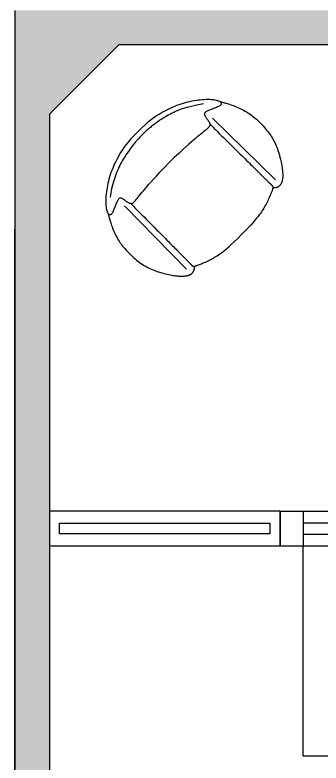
# Model space of a CAD drawing. Header units: inches. Extents: x -370 to 18, y -197 to 199.
# Drawn here: x -101.626 to -100.298, y -34.377 to -31.13 of the extents above; entities that cross this region are included whole.
import ezdxf

# ---------------------------------------------------------------- set-up
doc = ezdxf.new("R2010")
doc.units = ezdxf.units.IN
doc.header["$MEASUREMENT"] = 0
doc.layers.add('MUEBLES', color=7, linetype='Continuous')

# ---------------------------------------------------------------- blocks, each defined once
blk = doc.blocks.new('sillon_terraza_elev')
at = {"color": 1, "linetype": 'Continuous'}
for points in [[(3.7083, 16.2127), (3.6847, 16.2127), (3.6639, 16.212), (3.6457, 16.2108), (3.6297, 16.2091), (3.6154, 16.207), (3.6025, 16.2045), (3.5906, 16.2017), (3.5794, 16.1988), (3.5685, 16.1957), (3.5579, 16.1924), (3.5475, 16.189), (3.5374, 16.1855), (3.5275, 16.1818), (3.5179, 16.1779), (3.5085, 16.1739), (3.4993, 16.1697), (3.4903, 16.1653), (3.4816, 16.1608), (3.4731, 16.1561), (3.4648, 16.1512), (3.4567, 16.1463), (3.4489, 16.1411), (3.4412, 16.1359), (3.4338, 16.1305), (3.4266, 16.1251), (3.4197, 16.1195), (3.413, 16.114), (3.4067, 16.1084), (3.4008, 16.103), (3.3952, 16.0976), (3.3902, 16.0924), (3.3856, 16.0874), (3.3816, 16.0827), (3.3781, 16.0782), (3.3751, 16.074), (3.3725, 16.07), (3.3703, 16.0663), (3.3685, 16.0629), (3.3671, 16.0599), (3.3661, 16.0571), (3.3653, 16.0547), (3.3648, 16.0525), (3.3646, 16.0506), (3.3647, 16.049), (3.3649, 16.0475), (3.3654, 16.0462), (3.366, 16.0451), (3.3668, 16.044), (3.3678, 16.0431), (3.369, 16.0422), (3.3703, 16.0415), (3.372, 16.0411), (3.3739, 16.0408), (3.3762, 16.0408), (3.3788, 16.0412), (3.3819, 16.0419), (3.3854, 16.043), (3.3892, 16.0444), (3.3934, 16.0461), (3.3977, 16.048), (3.4022, 16.0499), (3.4068, 16.052), (3.4113, 16.054), (3.4157, 16.0559), (3.4199, 16.0577), (3.4239, 16.0594), (3.4277, 16.0608), (3.4312, 16.0621), (3.4345, 16.0632), (3.4375, 16.064), (3.4401, 16.0647), (3.4425, 16.0652), (3.4446, 16.0654), (3.4463, 16.0655), (3.4478, 16.0653), (3.449, 16.0648), (3.4501, 16.0642), (3.4511, 16.0633), (3.4519, 16.0621), (3.4526, 16.0608), (3.4533, 16.0592), (3.454, 16.0574), (3.4546, 16.0554), (3.4552, 16.0532), (3.4558, 16.051), (3.4563, 16.0486), (3.4568, 16.0461), (3.4572, 16.0435), (3.4577, 16.041), (3.4581, 16.0384), (3.4585, 16.0358), (3.4589, 16.0333), (3.4593, 16.0308), (3.4598, 16.0284), (3.4603, 16.0261), (3.4609, 16.024), (3.4615, 16.022), (3.4623, 16.0201), (3.4631, 16.0184), (3.464, 16.0169), (3.4649, 16.0155), (3.4659, 16.0142), (3.467, 16.013), (3.4682, 16.012), (3.4694, 16.0111), (3.4708, 16.0104), (3.4725, 16.0098), (3.4746, 16.0093), (3.4771, 16.009), (3.4802, 16.0089), (3.4839, 16.0089), (3.4885, 16.0091), (3.4939, 16.0095), (3.5001, 16.0101), (3.5071, 16.0108), (3.515, 16.0116), (3.5236, 16.0124), (3.5329, 16.0134), (3.543, 16.0144), (3.5537, 16.0153), (3.5651, 16.0163), (3.5777, 16.0173), (3.5921, 16.0182), (3.6087, 16.0191), (3.6281, 16.0199), (3.6508, 16.0208), (3.6773, 16.0215), (3.7083, 16.0223)], [(3.7083, 16.2127), (3.732, 16.2127), (3.7527, 16.212), (3.7709, 16.2108), (3.787, 16.2091), (3.8013, 16.207), (3.8141, 16.2045), (3.826, 16.2017), (3.8372, 16.1988), (3.8481, 16.1957), (3.8588, 16.1924), (3.8691, 16.189), (3.8793, 16.1855), (3.8891, 16.1818), (3.8988, 16.1779), (3.9082, 16.1739), (3.9174, 16.1697), (3.9263, 16.1653), (3.935, 16.1608), (3.9436, 16.1561), (3.9519, 16.1512), (3.9599, 16.1463), (3.9678, 16.1411), (3.9754, 16.1359), (3.9829, 16.1305), (3.9901, 16.1251), (3.997, 16.1195), (4.0037, 16.114), (4.01, 16.1084), (4.0159, 16.103), (4.0214, 16.0976), (4.0265, 16.0924), (4.031, 16.0874), (4.0351, 16.0827), (4.0386, 16.0782), (4.0416, 16.074), (4.0442, 16.07), (4.0463, 16.0663), (4.0481, 16.0629), (4.0495, 16.0599), (4.0506, 16.0571), (4.0513, 16.0547), (4.0518, 16.0525), (4.052, 16.0506), (4.052, 16.049), (4.0517, 16.0475), (4.0513, 16.0462), (4.0506, 16.0451), (4.0498, 16.044), (4.0488, 16.0431), (4.0477, 16.0422), (4.0463, 16.0415), (4.0447, 16.0411), (4.0428, 16.0408), (4.0405, 16.0408), (4.0379, 16.0412), (4.0348, 16.0419), (4.0313, 16.043), (4.0274, 16.0444), (4.0233, 16.0461), (4.0189, 16.048), (4.0144, 16.0499), (4.0099, 16.052), (4.0054, 16.054), (4.001, 16.0559), (3.9968, 16.0577), (3.9928, 16.0594), (3.989, 16.0608), (3.9854, 16.0621), (3.9822, 16.0632), (3.9792, 16.064), (3.9765, 16.0647), (3.9741, 16.0652), (3.9721, 16.0654), (3.9704, 16.0655), (3.9689, 16.0653), (3.9676, 16.0648), (3.9665, 16.0642), (3.9656, 16.0633), (3.9648, 16.0621), (3.964, 16.0608), (3.9633, 16.0592), (3.9627, 16.0574), (3.962, 16.0554), (3.9614, 16.0532), (3.9609, 16.051), (3.9604, 16.0486), (3.9599, 16.0461), (3.9594, 16.0435), (3.959, 16.041), (3.9586, 16.0384), (3.9582, 16.0358), (3.9578, 16.0333), (3.9573, 16.0308), (3.9569, 16.0284), (3.9564, 16.0261), (3.9558, 16.024), (3.9551, 16.022), (3.9544, 16.0201), (3.9536, 16.0184), (3.9527, 16.0169), (3.9517, 16.0155), (3.9507, 16.0142), (3.9496, 16.013), (3.9485, 16.012), (3.9472, 16.0111), (3.9458, 16.0104), (3.9441, 16.0098), (3.9421, 16.0093), (3.9396, 16.009), (3.9365, 16.0089), (3.9327, 16.0089), (3.9282, 16.0091), (3.9228, 16.0095), (3.9166, 16.0101), (3.9095, 16.0108), (3.9017, 16.0116), (3.8931, 16.0124), (3.8837, 16.0134), (3.8737, 16.0144), (3.863, 16.0153), (3.8515, 16.0163), (3.8389, 16.0173), (3.8246, 16.0182), (3.808, 16.0191), (3.7886, 16.0199), (3.7659, 16.0208), (3.7393, 16.0215), (3.7083, 16.0223)], [(3.9949, 16.097), (3.9702, 16.1131), (3.9494, 16.1261), (3.9318, 16.1364), (3.9172, 16.1444), (3.9048, 16.1506), (3.8944, 16.1553), (3.8852, 16.1589), (3.877, 16.1619), (3.8691, 16.1645), (3.8616, 16.1669), (3.8545, 16.1691), (3.8477, 16.1711), (3.8413, 16.1728), (3.8353, 16.1744), (3.8296, 16.1758), (3.8243, 16.1771), (3.8193, 16.1782), (3.8147, 16.1793), (3.8102, 16.1802), (3.806, 16.181), (3.8018, 16.1818), (3.7976, 16.1826), (3.7933, 16.1833), (3.7889, 16.184), (3.7843, 16.1846), (3.7795, 16.1853), (3.7745, 16.186), (3.7694, 16.1866), (3.7642, 16.1872), (3.7589, 16.1878), (3.7535, 16.1883), (3.7481, 16.1887), (3.7427, 16.1891), (3.7372, 16.1895), (3.7317, 16.1898), (3.7261, 16.19), (3.7205, 16.1901), (3.7146, 16.1902), (3.7086, 16.1901), (3.7025, 16.19), (3.6961, 16.1899), (3.6895, 16.1896), (3.6828, 16.1892), (3.6758, 16.1888), (3.6687, 16.1882), (3.6614, 16.1875), (3.654, 16.1867), (3.6464, 16.1858), (3.6387, 16.1848), (3.6309, 16.1836), (3.6231, 16.1824), (3.6152, 16.181), (3.6074, 16.1796), (3.5997, 16.1781), (3.5922, 16.1765), (3.5848, 16.1748), (3.5776, 16.1732), (3.5706, 16.1714), (3.5635, 16.1694), (3.5562, 16.1673), (3.5487, 16.1648), (3.5407, 16.162), (3.5323, 16.1588), (3.5231, 16.1551), (3.5132, 16.1509), (3.5025, 16.1461), (3.491, 16.1405), (3.4788, 16.1341), (3.4657, 16.1266), (3.4518, 16.118), (3.4372, 16.1082), (3.4217, 16.097)], [(3.365, 16.0532), (3.3641, 16.0516), (3.3631, 16.0498), (3.362, 16.048), (3.3609, 16.046), (3.3596, 16.0438), (3.3582, 16.0413), (3.3567, 16.0387), (3.355, 16.0357), (3.353, 16.0324), (3.351, 16.0287), (3.3487, 16.0247), (3.3464, 16.0204), (3.3439, 16.0157), (3.3414, 16.0107), (3.3388, 16.0054), (3.3362, 15.9997), (3.3335, 15.9937), (3.3309, 15.9875), (3.3284, 15.981), (3.3259, 15.9744), (3.3235, 15.9676), (3.3212, 15.9609), (3.3191, 15.9542), (3.3171, 15.9476), (3.3154, 15.9411), (3.3139, 15.9347), (3.3125, 15.9283), (3.3113, 15.9219), (3.3103, 15.9154), (3.3095, 15.9087), (3.3088, 15.9018), (3.3082, 15.8946), (3.3078, 15.8871), (3.3075, 15.8792), (3.3074, 15.8712), (3.3073, 15.863), (3.3075, 15.8548), (3.3077, 15.8466), (3.3081, 15.8385), (3.3087, 15.8305), (3.3094, 15.8228), (3.3102, 15.8152), (3.3112, 15.8079), (3.3124, 15.8007), (3.3137, 15.7936), (3.3152, 15.7866), (3.3169, 15.7798), (3.3188, 15.7729), (3.3208, 15.7661), (3.3231, 15.7593), (3.3255, 15.7526), (3.3282, 15.7458), (3.3311, 15.739), (3.3341, 15.7323), (3.3373, 15.7255), (3.3408, 15.7187), (3.3444, 15.7118), (3.3482, 15.705), (3.3521, 15.6984), (3.356, 15.6918), (3.3599, 15.6855), (3.3638, 15.6795), (3.3676, 15.6738), (3.3712, 15.6685), (3.3746, 15.6637), (3.3778, 15.6593), (3.3809, 15.6553), (3.3837, 15.6517), (3.3864, 15.6484), (3.389, 15.6453), (3.3914, 15.6426), (3.3937, 15.64), (3.3959, 15.6377), (3.398, 15.6355), (3.4, 15.6334), (3.402, 15.6316), (3.4038, 15.6298), (3.4057, 15.6281), (3.4075, 15.6266), (3.4093, 15.6251), (3.4111, 15.6237), (3.4129, 15.6223), (3.4147, 15.6211), (3.4165, 15.6199), (3.4182, 15.6188), (3.42, 15.6178), (3.4216, 15.6168), (3.4233, 15.616), (3.4249, 15.6153), (3.4264, 15.6146), (3.4279, 15.6141), (3.4293, 15.6136), (3.4307, 15.6132), (3.4321, 15.6129), (3.4335, 15.6127), (3.4349, 15.6125), (3.4363, 15.6123), (3.4377, 15.6122), (3.439, 15.6122), (3.4404, 15.6122), (3.4417, 15.6123), (3.443, 15.6124), (3.4442, 15.6125), (3.4454, 15.6127), (3.4466, 15.6129), (3.4477, 15.6131), (3.4488, 15.6134), (3.4498, 15.6137), (3.4509, 15.6141), (3.4519, 15.6145), (3.453, 15.6149), (3.454, 15.6154), (3.4551, 15.6159), (3.4562, 15.6165), (3.4573, 15.6171), (3.4583, 15.6177), (3.4594, 15.6184), (3.4603, 15.6191), (3.4612, 15.6198), (3.462, 15.6205), (3.4627, 15.6212), (3.4633, 15.6219), (3.4638, 15.6226), (3.4643, 15.6232), (3.4647, 15.6238), (3.465, 15.6244), (3.4652, 15.625), (3.4654, 15.6254), (3.4656, 15.6258), (3.4658, 15.6262), (3.4659, 15.6265), (3.4661, 15.6268), (3.4662, 15.627), (3.4663, 15.6272), (3.4663, 15.6273), (3.4664, 15.6275)], [(4.0517, 16.0532), (4.0526, 16.0516), (4.0536, 16.0498), (4.0547, 16.048), (4.0558, 16.046), (4.0571, 16.0438), (4.0584, 16.0413), (4.06, 16.0387), (4.0617, 16.0357), (4.0636, 16.0324), (4.0657, 16.0287), (4.0679, 16.0247), (4.0703, 16.0204), (4.0727, 16.0157), (4.0753, 16.0107), (4.0779, 16.0054), (4.0805, 15.9997), (4.0831, 15.9937), (4.0857, 15.9875), (4.0883, 15.981), (4.0908, 15.9744), (4.0932, 15.9676), (4.0955, 15.9609), (4.0976, 15.9542), (4.0995, 15.9476), (4.1013, 15.9411), (4.1028, 15.9347), (4.1041, 15.9283), (4.1053, 15.9219), (4.1063, 15.9154), (4.1072, 15.9087), (4.1079, 15.9018), (4.1084, 15.8946), (4.1089, 15.8871), (4.1091, 15.8792), (4.1093, 15.8712), (4.1093, 15.863), (4.1092, 15.8548), (4.1089, 15.8466), (4.1085, 15.8385), (4.108, 15.8305), (4.1073, 15.8228), (4.1065, 15.8152), (4.1055, 15.8079), (4.1043, 15.8007), (4.103, 15.7936), (4.1015, 15.7866), (4.0998, 15.7798), (4.0979, 15.7729), (4.0958, 15.7661), (4.0936, 15.7593), (4.0911, 15.7526), (4.0885, 15.7458), (4.0856, 15.739), (4.0826, 15.7323), (4.0793, 15.7255), (4.0759, 15.7187), (4.0722, 15.7118), (4.0685, 15.705), (4.0646, 15.6984), (4.0606, 15.6918), (4.0567, 15.6855), (4.0529, 15.6795), (4.0491, 15.6738), (4.0455, 15.6685), (4.0421, 15.6637), (4.0388, 15.6593), (4.0358, 15.6553), (4.0329, 15.6517), (4.0302, 15.6484), (4.0276, 15.6453), (4.0252, 15.6426), (4.0229, 15.64), (4.0207, 15.6377), (4.0186, 15.6355), (4.0166, 15.6334), (4.0147, 15.6316), (4.0128, 15.6298), (4.011, 15.6281), (4.0092, 15.6266), (4.0074, 15.6251), (4.0055, 15.6237), (4.0037, 15.6223), (4.0019, 15.6211), (4.0002, 15.6199), (3.9984, 15.6188), (3.9967, 15.6178), (3.995, 15.6168), (3.9934, 15.616), (3.9918, 15.6153), (3.9903, 15.6146), (3.9888, 15.6141), (3.9873, 15.6136), (3.9859, 15.6132), (3.9845, 15.6129), (3.9831, 15.6127), (3.9817, 15.6125), (3.9804, 15.6123), (3.979, 15.6122), (3.9776, 15.6122), (3.9763, 15.6122), (3.975, 15.6123), (3.9737, 15.6124), (3.9724, 15.6125), (3.9712, 15.6127), (3.9701, 15.6129), (3.969, 15.6131), (3.9679, 15.6134), (3.9668, 15.6137), (3.9658, 15.6141), (3.9648, 15.6145), (3.9637, 15.6149), (3.9626, 15.6154), (3.9616, 15.6159), (3.9605, 15.6165), (3.9594, 15.6171), (3.9583, 15.6177), (3.9573, 15.6184), (3.9563, 15.6191), (3.9554, 15.6198), (3.9546, 15.6205), (3.9539, 15.6212), (3.9533, 15.6219), (3.9528, 15.6226), (3.9524, 15.6232), (3.952, 15.6238), (3.9517, 15.6244), (3.9514, 15.625), (3.9512, 15.6254), (3.951, 15.6258), (3.9509, 15.6262), (3.9507, 15.6265), (3.9506, 15.6268), (3.9505, 15.627), (3.9504, 15.6272), (3.9503, 15.6273), (3.9503, 15.6275)], [(3.4385, 16.0259), (3.435, 15.642)], [(3.465, 16.0154), (3.465, 16.0146), (3.465, 16.0136), (3.465, 16.0119), (3.465, 16.0096), (3.4649, 16.0063), (3.4649, 16.0019), (3.4649, 15.9961), (3.4649, 15.9888), (3.4648, 15.9799), (3.4648, 15.9695), (3.4647, 15.9579), (3.4646, 15.9454), (3.4646, 15.9323), (3.4645, 15.9188), (3.4644, 15.9053), (3.4644, 15.8919), (3.4643, 15.879), (3.4642, 15.8665), (3.4642, 15.8544), (3.4641, 15.8428), (3.464, 15.8316), (3.464, 15.8209), (3.4639, 15.8105), (3.4639, 15.8006), (3.4638, 15.7911), (3.4638, 15.7819), (3.4637, 15.7731), (3.4637, 15.7647), (3.4637, 15.7567), (3.4636, 15.749), (3.4636, 15.7417), (3.4635, 15.7347), (3.4635, 15.728), (3.4635, 15.7217), (3.4634, 15.7156), (3.4634, 15.7099), (3.4634, 15.7045), (3.4634, 15.6994), (3.4633, 15.6945), (3.4633, 15.6899), (3.4633, 15.6856), (3.4633, 15.6816), (3.4632, 15.6778), (3.4632, 15.6742), (3.4632, 15.6708), (3.4632, 15.6677), (3.4632, 15.6648), (3.4632, 15.6621), (3.4631, 15.6596), (3.4631, 15.6573), (3.4631, 15.6552), (3.4631, 15.6533), (3.4631, 15.6515), (3.4631, 15.6499), (3.4631, 15.6484), (3.4631, 15.6471), (3.4631, 15.6459), (3.4631, 15.6448), (3.4631, 15.6438), (3.4631, 15.643), (3.4631, 15.6422), (3.463, 15.6416), (3.463, 15.641), (3.463, 15.6405), (3.463, 15.6401), (3.463, 15.6397), (3.463, 15.6393), (3.463, 15.639), (3.463, 15.6386), (3.4631, 15.6382), (3.4631, 15.6378), (3.4631, 15.6373), (3.4631, 15.6367), (3.4632, 15.636), (3.4632, 15.6353), (3.4632, 15.6346), (3.4633, 15.6339), (3.4633, 15.6333), (3.4634, 15.6327), (3.4634, 15.6321), (3.4635, 15.6317), (3.4635, 15.6313), (3.4635, 15.6311), (3.4636, 15.6308), (3.4636, 15.6307), (3.4636, 15.6306), (3.4637, 15.6305), (3.4637, 15.6304), (3.4637, 15.6303), (3.4638, 15.6302), (3.4638, 15.6301), (3.4639, 15.63), (3.464, 15.6298), (3.4642, 15.6296), (3.4644, 15.6294), (3.4647, 15.6291), (3.465, 15.6287), (3.4655, 15.6283), (3.466, 15.6278), (3.4667, 15.6272), (3.4675, 15.6266), (3.4684, 15.626), (3.4696, 15.6252), (3.4709, 15.6244), (3.4725, 15.6235), (3.4743, 15.6225), (3.4764, 15.6214), (3.4788, 15.6202), (3.4816, 15.6189), (3.4849, 15.6175), (3.4886, 15.6159), (3.4928, 15.6141), (3.4976, 15.6121), (3.5028, 15.61), (3.5084, 15.6078), (3.5143, 15.6056), (3.5204, 15.6033), (3.5266, 15.6011), (3.5328, 15.599), (3.539, 15.597), (3.545, 15.5951), (3.5511, 15.5934), (3.5571, 15.5919), (3.5634, 15.5904), (3.57, 15.589), (3.5769, 15.5877), (3.5843, 15.5864), (3.5924, 15.5851), (3.6012, 15.5839), (3.611, 15.5827), (3.6221, 15.5816), (3.6349, 15.5806), (3.6496, 15.5798), (3.6665, 15.5793), (3.686, 15.579), (3.7083, 15.579)], [(3.9517, 16.0154), (3.9517, 16.0146), (3.9517, 16.0136), (3.9517, 16.0119), (3.9517, 16.0096), (3.9517, 16.0063), (3.9517, 16.0019), (3.9518, 15.9961), (3.9518, 15.9888), (3.9518, 15.9799), (3.9519, 15.9695), (3.952, 15.9579), (3.952, 15.9454), (3.9521, 15.9323), (3.9522, 15.9188), (3.9522, 15.9053), (3.9523, 15.8919), (3.9524, 15.879), (3.9524, 15.8665), (3.9525, 15.8544), (3.9526, 15.8428), (3.9526, 15.8316), (3.9527, 15.8209), (3.9527, 15.8105), (3.9528, 15.8006), (3.9528, 15.7911), (3.9529, 15.7819), (3.9529, 15.7731), (3.953, 15.7647), (3.953, 15.7567), (3.953, 15.749), (3.9531, 15.7417), (3.9531, 15.7347), (3.9532, 15.728), (3.9532, 15.7217), (3.9532, 15.7156), (3.9532, 15.7099), (3.9533, 15.7045), (3.9533, 15.6994), (3.9533, 15.6945), (3.9534, 15.6899), (3.9534, 15.6856), (3.9534, 15.6816), (3.9534, 15.6778), (3.9534, 15.6742), (3.9535, 15.6708), (3.9535, 15.6677), (3.9535, 15.6648), (3.9535, 15.6621), (3.9535, 15.6596), (3.9535, 15.6573), (3.9535, 15.6552), (3.9535, 15.6533), (3.9536, 15.6515), (3.9536, 15.6499), (3.9536, 15.6484), (3.9536, 15.6471), (3.9536, 15.6459), (3.9536, 15.6448), (3.9536, 15.6438), (3.9536, 15.643), (3.9536, 15.6422), (3.9536, 15.6416), (3.9536, 15.641), (3.9536, 15.6405), (3.9536, 15.6401), (3.9536, 15.6397), (3.9536, 15.6393), (3.9536, 15.639), (3.9536, 15.6386), (3.9536, 15.6382), (3.9536, 15.6378), (3.9536, 15.6373), (3.9535, 15.6367), (3.9535, 15.636), (3.9535, 15.6353), (3.9534, 15.6346), (3.9534, 15.6339), (3.9533, 15.6333), (3.9533, 15.6327), (3.9532, 15.6321), (3.9532, 15.6317), (3.9532, 15.6313), (3.9531, 15.6311), (3.9531, 15.6308), (3.9531, 15.6307), (3.953, 15.6306), (3.953, 15.6305), (3.953, 15.6304), (3.9529, 15.6303), (3.9529, 15.6302), (3.9528, 15.6301), (3.9528, 15.63), (3.9526, 15.6298), (3.9525, 15.6296), (3.9523, 15.6294), (3.952, 15.6291), (3.9516, 15.6287), (3.9512, 15.6283), (3.9507, 15.6278), (3.95, 15.6272), (3.9492, 15.6266), (3.9482, 15.626), (3.9471, 15.6252), (3.9457, 15.6244), (3.9442, 15.6235), (3.9424, 15.6225), (3.9403, 15.6214), (3.9378, 15.6202), (3.935, 15.6189), (3.9318, 15.6175), (3.9281, 15.6159), (3.9238, 15.6141), (3.9191, 15.6121), (3.9139, 15.61), (3.9083, 15.6078), (3.9024, 15.6056), (3.8963, 15.6033), (3.8901, 15.6011), (3.8838, 15.599), (3.8777, 15.597), (3.8716, 15.5951), (3.8656, 15.5934), (3.8595, 15.5919), (3.8532, 15.5904), (3.8467, 15.589), (3.8398, 15.5877), (3.8323, 15.5864), (3.8243, 15.5851), (3.8155, 15.5839), (3.8057, 15.5827), (3.7945, 15.5816), (3.7818, 15.5806), (3.7671, 15.5798), (3.7501, 15.5793), (3.7307, 15.579), (3.7083, 15.579)], [(3.9781, 16.0259), (3.9817, 15.642)]]:
    blk.add_lwpolyline(points, dxfattribs=at)

msp = doc.modelspace()

# ---------------------------------------------------------------- hatches: boundary and pattern name
h = msp.add_hatch(color=256)
h.dxf.hatch_style = 1
h.paths.add_polyline_path([(-101.17593, -31.25993), (-98.77593, -31.25993), (-98.47593, -31.55993), (-98.47593, -36.65993), (-98.32593, -36.65993), (-97.63173, -36.65993), (-97.63173, -36.50993), (-98.32593, -36.50993), (-98.32593, -35.00993), (-97.72593, -35.00993), (-97.72593, -34.85993), (-98.32593, -34.85993), (-98.32593, -31.25993), (-97.23173, -31.25993), (-97.23173, -31.10993), (-101.62593, -31.10993), (-101.62593, -40.10993), (-98.32593, -40.10993), (-98.32593, -39.40993), (-98.47593, -39.40993), (-98.47593, -39.95993), (-101.47593, -39.95993), (-101.47593, -37.80993), (-99.47593, -37.80993), (-99.47593, -37.65993), (-101.47593, -37.65993), (-101.47593, -31.55993)])

# ---------------------------------------------------------------- linework, layer by layer
at = {"color": 4}
for p, q in [((-101.62593, -31.10993), (-101.62593, -40.10993)), ((-101.47593, -31.55993), (-101.17593, -31.25993)), ((-98.77593, -31.25993), (-101.17593, -31.25993)), ((-101.47593, -31.55993), (-101.47593, -37.65993)), ((-100.47593, -33.28402), (-100.37593, -33.28402)), ((-100.47593, -33.28402), (-100.47593, -33.43402)), ((-100.37593, -33.28402), (-100.37593, -33.43402)), ((-100.47593, -33.43402), (-100.37593, -33.43402))]:
    msp.add_line(p, q, dxfattribs=at)
at = {"color": 8}
msp.add_line((-101.62593, -39.83334), (-101.62593, -32.05993), dxfattribs=at)
at = {"color": 1}
for p, q in [((-100.37593, -33.28402), (-98.47593, -33.28402)), ((-100.37593, -33.43402), (-98.47593, -33.43402))]:
    msp.add_line(p, q, dxfattribs=at)
at = {"color": 2}
for p, q in [((-100.37593, -33.33402), (-98.47593, -33.33402)), ((-100.37593, -33.38402), (-98.47593, -33.38402)), ((-100.37593, -34.34503), (-100.37593, -33.43402)), ((-100.37593, -34.34503), (-98.98452, -34.34503))]:
    msp.add_line(p, q, dxfattribs=at)
msp.add_line((-100.37593, -33.43402), (-98.47593, -33.43402))
at = {"color": 8}
for points in [[(-100.47593, -33.28402), (-101.47593, -33.28402), (-101.47593, -33.43402), (-100.47593, -33.43402)], [(-101.43279, -33.33527), (-100.52001, -33.33527), (-100.52001, -33.38267), (-101.43279, -33.38267)]]:
    msp.add_lwpolyline(points, close=True, dxfattribs=at)

# ---------------------------------------------------------------- block references
at = {"layer": 'MUEBLES', "rotation": 45}
msp.add_blockref('sillon_terraza_elev', (-92.25012, -45.72221), dxfattribs=at)

doc.saveas('drawing.dxf')
